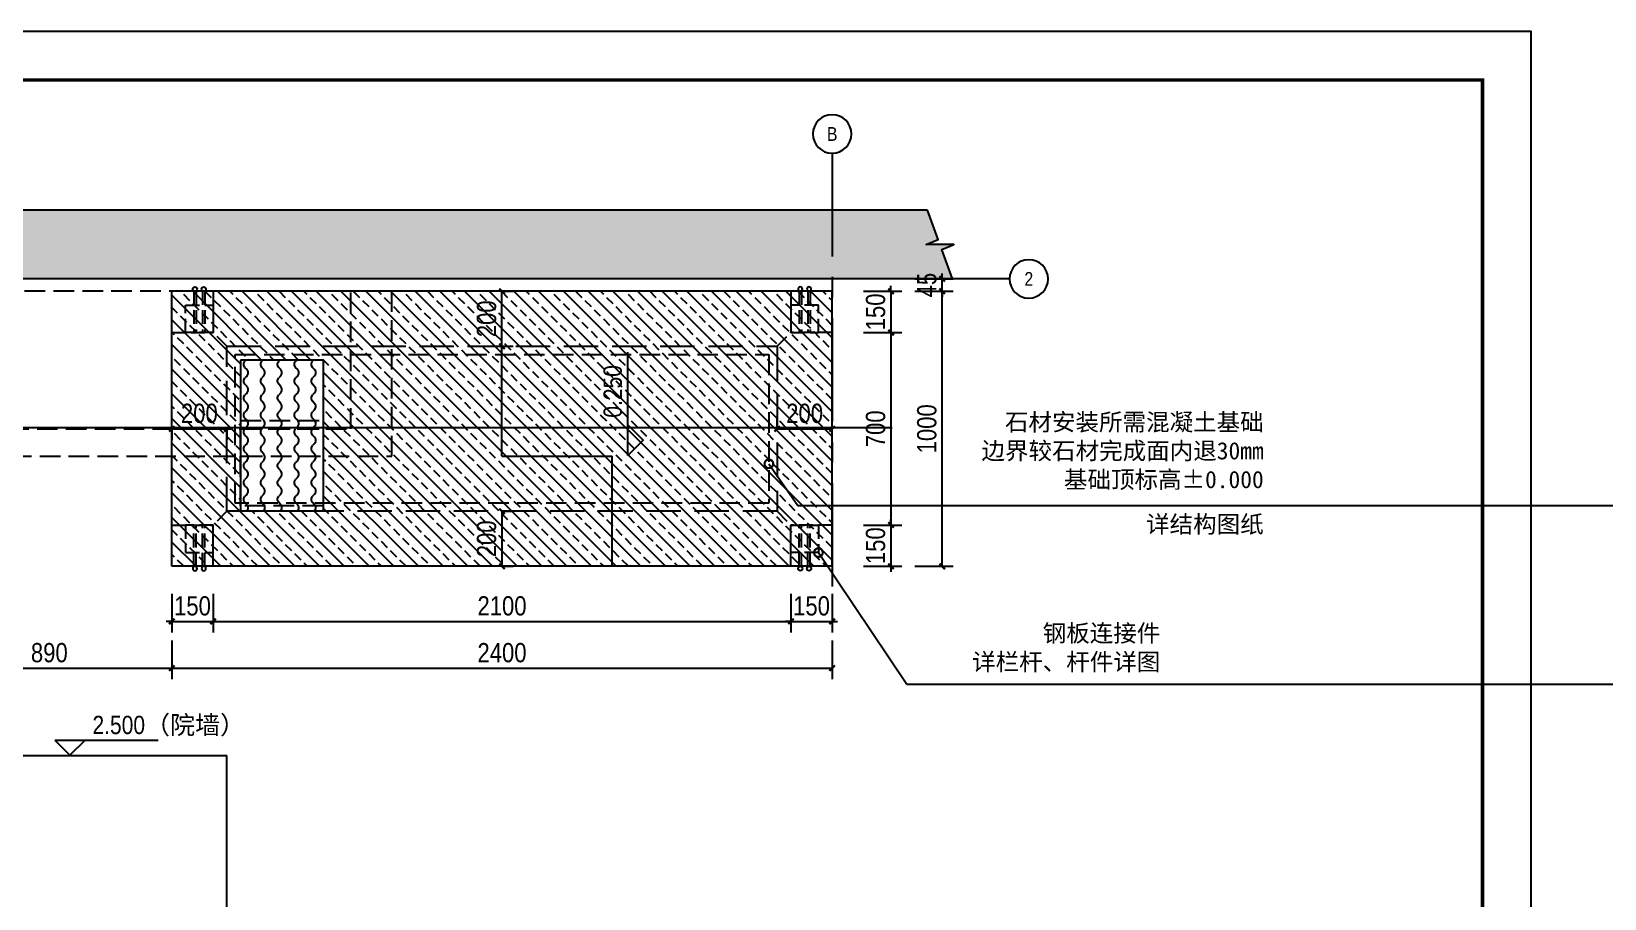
# Model space of a CAD drawing. Extents: x 9928 to 93764, y -101273 to -34887.
# Drawn here: x 82143 to 87861, y -82196 to -79043 of the extents above; entities that cross this region are included whole.
import ezdxf
from ezdxf import colors
from ezdxf.entities.mleader import LeaderData, LeaderLine
from ezdxf.enums import TextEntityAlignment as Align
from ezdxf.math import Vec2, Vec3

# ---------------------------------------------------------------- set-up
doc = ezdxf.new("R2010")
doc.units = 0
doc.header["$LTSCALE"] = 1000
doc.header["$MEASUREMENT"] = 0
for name, pattern in [('CENTER', [2, 1.25, -0.25, 0.25, -0.25]), ('DASH', [0.35, 0.25, -0.1]), ('HIDDEN', [0.375, 0.25, -0.125])]:
    doc.linetypes.add(name, pattern=pattern)
for name, color, linetype in [('A', 163, 'CENTER'), ('A-ANNO-DIMS', 6, 'Continuous'), ('A-ANNO-NOTE', 4, 'Continuous'), ('A-ANNO-SYMB', 4, 'Continuous'), ('A-FLOR-HRAL', 42, 'Continuous'), ('A-FLOR-OVHD', 111, 'HIDDEN'), ('A-FLOR-STRS', 54, 'Continuous'), ('A-FURN-PATT-251', 251, 'Continuous'), ('A-SECT-005', 5, 'Continuous'), ('A-WALL-FULL', 5, 'Continuous'), ('S-GRID-IDEN', 4, 'Continuous')]:
    doc.layers.add(name, color=color, linetype=linetype)
doc.layers.add('A-ANNO-NPLT', color=250, linetype='Continuous', plot=False)
doc.styles.add('DIM_T3', font='ARIALN.TTF')
doc.styles.add('EN', font='ARIALN.TTF')
doc.styles.add('EN1', font='ARIALN.TTF')
doc.dimstyles.new('_TCH_ARCH&&20', dxfattribs={"dimtxt": 70, "dimasz": 20, "dimexe": 40, "dimexo": 40, "dimgap": 20, "dimtad": 1, "dimdec": 0, "dimzin": 0, "dimdsep": 46, "dimtxsty": 'DIM_T3', "dimblk": 'ARCHTICK', "dimcen": 0.09, "dimclrd": 6, "dimclre": 6, "dimclrt": 6, "dimazin": 2, "dimtfac": 1, "dimtdec": 0, "dimtix": 1, "dimtmove": 2, "dimatfit": 3, "dimfxl": 100, "dimfxlon": 1, "dimtolj": 1, "dimtzin": 0, "dimarcsym": 0})

# ---------------------------------------------------------------- blocks, each defined once
blk = doc.blocks.new('alsidufhasdf')
at = {"layer": 'A-ANNO-NOTE', "const_width": 12.5, "flags": 128}
blk.add_lwpolyline([(-69970.8, -65800.3), (-69970.8, -51475.3), (-80015.8, -51475.3), (-80015.8, -65800.3)], close=True, dxfattribs=at)
at = {"layer": 'A-ANNO-NPLT'}
blk.add_lwpolyline([(-69795.8, -66000.3), (-69795.8, -51300.3), (-80190.8, -51300.3), (-80190.8, -66000.3)], close=True, dxfattribs=at)
blk = doc.blocks.new('alsidufhaSD9F83')
at = {"layer": 'A-FLOR-HRAL', "color": 1}
for centre in [(18134.9, -88276.1), (18134.9, -88308.1)]:
    blk.add_circle(centre, 8, dxfattribs=at)
blk = doc.blocks.new('_ArchTick')
at = {"color": 0, "linetype": 'ByBlock', "const_width": 0.4}
blk.add_lwpolyline([(-0.5, -0.5), (0.5, 0.5)], dxfattribs=at)
blk = doc.blocks.new('*D442')
at = {"layer": 'A-ANNO-DIMS', "color": 6, "lineweight": -2, "transparency": 16777216}
for p, q in [((82653.4, -81257.9), (82653.4, -81397.9)), ((85053.4, -81257.9), (85053.4, -81397.9)), ((82653.4, -81357.9), (85053.4, -81357.9))]:
    blk.add_line(p, q, dxfattribs=at)
at = {"layer": 'Defpoints', "color": 0, "transparency": 16777216}
for p in [(82653.4, -80837.8), (85053.4, -80837.8), (85053.4, -81357.9)]:
    blk.add_point(p, dxfattribs=at)
at = {"layer": 'A-ANNO-DIMS', "color": 6, "lineweight": -2, "transparency": 16777216, "xscale": 20, "yscale": 20, "zscale": 20, "rotation": 180}
blk.add_blockref('_ArchTick', (82653.4, -81357.9), dxfattribs=at)
at = {"layer": 'A-ANNO-DIMS', "color": 6, "lineweight": -2, "transparency": 16777216, "xscale": 20, "yscale": 20, "zscale": 20}
blk.add_blockref('_ArchTick', (85053.4, -81357.9), dxfattribs=at)
at = {"layer": 'A-ANNO-DIMS', "color": 6, "transparency": 16777216, "insert": (83853.4, -81302.1), "char_height": 70, "attachment_point": 5, "style": 'DIM_T3'}
blk.add_mtext('\\A1;2400', dxfattribs=at)
blk = doc.blocks.new('*D454')
at = {"layer": 'A-ANNO-DIMS', "color": 6, "lineweight": -2, "transparency": 16777216}
for p, q in [((85353.4, -79987.8), (85493.4, -79987.8)), ((85453.4, -80987.8), (85453.4, -79987.8)), ((85353.4, -80987.8), (85493.4, -80987.8))]:
    blk.add_line(p, q, dxfattribs=at)
at = {"layer": 'Defpoints', "color": 0, "transparency": 16777216}
for p in [(82653.4, -79987.8), (85453.4, -79987.8), (82653.4, -80987.8)]:
    blk.add_point(p, dxfattribs=at)
at = {"layer": 'A-ANNO-DIMS', "color": 6, "lineweight": -2, "transparency": 16777216, "xscale": 20, "yscale": 20, "zscale": 20}
for p, rotation in [((85453.4, -79987.8), 90), ((85453.4, -80987.8), 270)]:
    blk.add_blockref('_ArchTick', p, dxfattribs=dict(at, rotation=rotation))
at = {"layer": 'A-ANNO-DIMS', "color": 6, "transparency": 16777216, "insert": (85397.6, -80487.8), "char_height": 70, "attachment_point": 5, "rotation": 90, "style": 'DIM_T3'}
blk.add_mtext('\\A1;1000', dxfattribs=at)
blk = doc.blocks.new('*D443')
at = {"layer": 'A-ANNO-DIMS', "color": 6, "lineweight": -2, "transparency": 16777216}
for p, q in [((85453.4, -79942.8), (85453.4, -79922.8)), ((85353.4, -79942.8), (85493.4, -79942.8)), ((85453.4, -79987.8), (85453.4, -79942.8)), ((85353.4, -79987.8), (85493.4, -79987.8)), ((85453.4, -79987.8), (85453.4, -80007.8))]:
    blk.add_line(p, q, dxfattribs=at)
at = {"layer": 'Defpoints', "color": 0, "transparency": 16777216}
for p in [(84903.4, -79942.8), (85453.4, -79942.8), (85053.4, -79987.8)]:
    blk.add_point(p, dxfattribs=at)
at = {"layer": 'A-ANNO-DIMS', "color": 6, "lineweight": -2, "transparency": 16777216, "xscale": 20, "yscale": 20, "zscale": 20}
for p, rotation in [((85453.4, -79942.8), 270), ((85453.4, -79987.8), 90)]:
    blk.add_blockref('_ArchTick', p, dxfattribs=dict(at, rotation=rotation))
at = {"layer": 'A-ANNO-DIMS', "color": 6, "transparency": 16777216, "insert": (85397.8, -79965.3), "char_height": 70, "attachment_point": 5, "rotation": 90, "style": 'DIM_T3'}
blk.add_mtext('\\A1;45', dxfattribs=at)
blk = doc.blocks.new('*D455')
at = {"layer": 'A-ANNO-DIMS', "color": 6, "lineweight": -2, "transparency": 16777216}
for p, q in [((81762.9, -81257.9), (81762.9, -81397.9)), ((82653.4, -81257.9), (82653.4, -81397.9)), ((81762.9, -81357.9), (82653.4, -81357.9))]:
    blk.add_line(p, q, dxfattribs=at)
at = {"layer": 'Defpoints', "color": 0, "transparency": 16777216}
for p in [(81762.9, -80807.8), (82653.4, -80807.8), (82653.4, -81357.9)]:
    blk.add_point(p, dxfattribs=at)
at = {"layer": 'A-ANNO-DIMS', "color": 6, "lineweight": -2, "transparency": 16777216, "xscale": 20, "yscale": 20, "zscale": 20, "rotation": 180}
blk.add_blockref('_ArchTick', (81762.9, -81357.9), dxfattribs=at)
at = {"layer": 'A-ANNO-DIMS', "color": 6, "lineweight": -2, "transparency": 16777216, "xscale": 20, "yscale": 20, "zscale": 20}
blk.add_blockref('_ArchTick', (82653.4, -81357.9), dxfattribs=at)
at = {"layer": 'A-ANNO-DIMS', "color": 6, "transparency": 16777216, "insert": (82208.1, -81302.1), "char_height": 70, "attachment_point": 5, "style": 'DIM_T3'}
blk.add_mtext('\\A1;890', dxfattribs=at)
blk = doc.blocks.new('*D462')
at = {"layer": 'A-ANNO-DIMS', "color": 6, "lineweight": -2, "transparency": 16777216}
for p, q in [((82653.4, -81087.8), (82653.4, -81227.8)), ((82803.4, -81087.8), (82803.4, -81227.8)), ((82653.4, -81187.8), (82633.4, -81187.8)), ((82653.4, -81187.8), (82803.4, -81187.8)), ((82803.4, -81187.8), (82823.4, -81187.8))]:
    blk.add_line(p, q, dxfattribs=at)
at = {"layer": 'Defpoints', "color": 0, "transparency": 16777216}
for p in [(82653.4, -80587.8), (82803.4, -80837.8), (82803.4, -81187.8)]:
    blk.add_point(p, dxfattribs=at)
at = {"layer": 'A-ANNO-DIMS', "color": 6, "lineweight": -2, "transparency": 16777216, "xscale": 20, "yscale": 20, "zscale": 20}
blk.add_blockref('_ArchTick', (82653.4, -81187.8), dxfattribs=at)
at = {"layer": 'A-ANNO-DIMS', "color": 6, "lineweight": -2, "transparency": 16777216, "xscale": 20, "yscale": 20, "zscale": 20, "rotation": 180}
blk.add_blockref('_ArchTick', (82803.4, -81187.8), dxfattribs=at)
at = {"layer": 'A-ANNO-DIMS', "color": 6, "transparency": 16777216, "insert": (82728.4, -81132), "char_height": 70, "attachment_point": 5, "style": 'DIM_T3'}
blk.add_mtext('\\A1;150', dxfattribs=at)
blk = doc.blocks.new('*D445')
at = {"layer": 'A-ANNO-DIMS', "color": 6, "lineweight": -2, "transparency": 16777216}
for p, q in [((82803.4, -81087.8), (82803.4, -81227.8)), ((84903.4, -81087.8), (84903.4, -81227.8)), ((82803.4, -81187.8), (84903.4, -81187.8))]:
    blk.add_line(p, q, dxfattribs=at)
at = {"layer": 'Defpoints', "color": 0, "transparency": 16777216}
for p in [(82803.4, -80837.8), (84903.4, -80837.8), (84903.4, -81187.8)]:
    blk.add_point(p, dxfattribs=at)
at = {"layer": 'A-ANNO-DIMS', "color": 6, "lineweight": -2, "transparency": 16777216, "xscale": 20, "yscale": 20, "zscale": 20, "rotation": 180}
blk.add_blockref('_ArchTick', (82803.4, -81187.8), dxfattribs=at)
at = {"layer": 'A-ANNO-DIMS', "color": 6, "lineweight": -2, "transparency": 16777216, "xscale": 20, "yscale": 20, "zscale": 20}
blk.add_blockref('_ArchTick', (84903.4, -81187.8), dxfattribs=at)
at = {"layer": 'A-ANNO-DIMS', "color": 6, "transparency": 16777216, "insert": (83853.4, -81132), "char_height": 70, "attachment_point": 5, "style": 'DIM_T3'}
blk.add_mtext('\\A1;2100', dxfattribs=at)
blk = doc.blocks.new('*D463')
at = {"layer": 'A-ANNO-DIMS', "color": 6, "lineweight": -2, "transparency": 16777216}
for p, q in [((84903.4, -81087.8), (84903.4, -81227.8)), ((85053.4, -81087.8), (85053.4, -81227.8)), ((84903.4, -81187.8), (84883.4, -81187.8)), ((84903.4, -81187.8), (85053.4, -81187.8)), ((85053.4, -81187.8), (85073.4, -81187.8))]:
    blk.add_line(p, q, dxfattribs=at)
at = {"layer": 'Defpoints', "color": 0, "transparency": 16777216}
for p in [(85053.4, -80487.8), (84903.4, -80837.8), (85053.4, -81187.8)]:
    blk.add_point(p, dxfattribs=at)
at = {"layer": 'A-ANNO-DIMS', "color": 6, "lineweight": -2, "transparency": 16777216, "xscale": 20, "yscale": 20, "zscale": 20}
blk.add_blockref('_ArchTick', (84903.4, -81187.8), dxfattribs=at)
at = {"layer": 'A-ANNO-DIMS', "color": 6, "lineweight": -2, "transparency": 16777216, "xscale": 20, "yscale": 20, "zscale": 20, "rotation": 180}
blk.add_blockref('_ArchTick', (85053.4, -81187.8), dxfattribs=at)
at = {"layer": 'A-ANNO-DIMS', "color": 6, "transparency": 16777216, "insert": (84978.4, -81132), "char_height": 70, "attachment_point": 5, "style": 'DIM_T3'}
blk.add_mtext('\\A1;150', dxfattribs=at)
blk = doc.blocks.new('DFGHFGH')
at = {"layer": 'A-ANNO-NOTE'}
blk.add_line((367305, -290441), (368431, -290441), dxfattribs=at)
blk.add_lwpolyline([(367305, -290441), (367471, -290607), (367638, -290441)], dxfattribs=at)
at = {"layer": 'A-ANNO-NOTE', "style": 'EN'}
blk.add_attdef('±0.000', (367716, -290376), '', height=200, dxfattribs=at)
blk = doc.blocks.new('TAG-COL')
blk.add_circle((0, 0), 4)
at = {"style": 'EN1'}
blk.add_attdef('NO', text='', height=2.19, dxfattribs=at).set_placement((0.01, 0.01), align=Align.MIDDLE_CENTER)
blk = doc.blocks.new('*D446')
at = {"layer": 'A-ANNO-DIMS', "color": 6, "lineweight": -2, "transparency": 16777216}
for p, q in [((84853.4, -80487.8), (84853.4, -80447.8)), ((84853.4, -80487.8), (85053.4, -80487.8)), ((85053.4, -80487.8), (85053.4, -80447.8))]:
    blk.add_line(p, q, dxfattribs=at)
at = {"layer": 'Defpoints', "color": 0, "transparency": 16777216}
for p in [(84853.4, -80487.8), (85053.4, -80487.8), (85053.4, -80487.8)]:
    blk.add_point(p, dxfattribs=at)
at = {"layer": 'A-ANNO-DIMS', "color": 6, "lineweight": -2, "transparency": 16777216, "xscale": 20, "yscale": 20, "zscale": 20, "rotation": 180}
blk.add_blockref('_ArchTick', (84853.4, -80487.8), dxfattribs=at)
at = {"layer": 'A-ANNO-DIMS', "color": 6, "lineweight": -2, "transparency": 16777216, "xscale": 20, "yscale": 20, "zscale": 20}
blk.add_blockref('_ArchTick', (85053.4, -80487.8), dxfattribs=at)
at = {"layer": 'A-ANNO-DIMS', "color": 6, "transparency": 16777216, "insert": (84953.4, -80432), "char_height": 70, "attachment_point": 5, "style": 'DIM_T3'}
blk.add_mtext('\\A1;200', dxfattribs=at)
blk = doc.blocks.new('*D447')
at = {"layer": 'A-ANNO-DIMS', "color": 6, "lineweight": -2, "transparency": 16777216}
for p, q in [((83853.4, -80787.8), (83893.4, -80787.8)), ((83853.4, -80787.8), (83853.4, -80987.8)), ((83853.4, -80987.8), (83893.4, -80987.8))]:
    blk.add_line(p, q, dxfattribs=at)
at = {"layer": 'Defpoints', "color": 0, "transparency": 16777216}
for p in [(83853.4, -80787.8), (83853.4, -80987.8), (83853.4, -80987.8)]:
    blk.add_point(p, dxfattribs=at)
at = {"layer": 'A-ANNO-DIMS', "color": 6, "lineweight": -2, "transparency": 16777216, "xscale": 20, "yscale": 20, "zscale": 20}
for p, rotation in [((83853.4, -80787.8), 90), ((83853.4, -80987.8), 270)]:
    blk.add_blockref('_ArchTick', p, dxfattribs=dict(at, rotation=rotation))
at = {"layer": 'A-ANNO-DIMS', "color": 6, "transparency": 16777216, "insert": (83797.6, -80887.8), "char_height": 70, "attachment_point": 5, "rotation": 90, "style": 'DIM_T3'}
blk.add_mtext('\\A1;200', dxfattribs=at)
blk = doc.blocks.new('*D448')
at = {"layer": 'A-ANNO-DIMS', "color": 6, "lineweight": -2, "transparency": 16777216}
for p, q in [((82653.4, -80487.8), (82653.4, -80527.8)), ((82653.4, -80487.8), (82853.4, -80487.8)), ((82853.4, -80487.8), (82853.4, -80527.8))]:
    blk.add_line(p, q, dxfattribs=at)
at = {"layer": 'Defpoints', "color": 0, "transparency": 16777216}
for p in [(82653.4, -80487.8), (82853.4, -80487.8), (82853.4, -80487.8)]:
    blk.add_point(p, dxfattribs=at)
at = {"layer": 'A-ANNO-DIMS', "color": 6, "lineweight": -2, "transparency": 16777216, "xscale": 20, "yscale": 20, "zscale": 20, "rotation": 180}
blk.add_blockref('_ArchTick', (82653.4, -80487.8), dxfattribs=at)
at = {"layer": 'A-ANNO-DIMS', "color": 6, "lineweight": -2, "transparency": 16777216, "xscale": 20, "yscale": 20, "zscale": 20}
blk.add_blockref('_ArchTick', (82853.4, -80487.8), dxfattribs=at)
at = {"layer": 'A-ANNO-DIMS', "color": 6, "transparency": 16777216, "insert": (82753.4, -80432), "char_height": 70, "attachment_point": 5, "style": 'DIM_T3'}
blk.add_mtext('\\A1;200', dxfattribs=at)
blk = doc.blocks.new('*D449')
at = {"layer": 'A-ANNO-DIMS', "color": 6, "lineweight": -2, "transparency": 16777216}
for p, q in [((83853.4, -79987.8), (83893.4, -79987.8)), ((83853.4, -80187.8), (83853.4, -79987.8)), ((83853.4, -80187.8), (83893.4, -80187.8))]:
    blk.add_line(p, q, dxfattribs=at)
at = {"layer": 'Defpoints', "color": 0, "transparency": 16777216}
for p in [(83853.4, -79987.8), (83853.4, -79987.8), (83853.4, -80187.8)]:
    blk.add_point(p, dxfattribs=at)
at = {"layer": 'A-ANNO-DIMS', "color": 6, "lineweight": -2, "transparency": 16777216, "xscale": 20, "yscale": 20, "zscale": 20}
for p, rotation in [((83853.4, -79987.8), 90), ((83853.4, -80187.8), 270)]:
    blk.add_blockref('_ArchTick', p, dxfattribs=dict(at, rotation=rotation))
at = {"layer": 'A-ANNO-DIMS', "color": 6, "transparency": 16777216, "insert": (83797.6, -80087.8), "char_height": 70, "attachment_point": 5, "rotation": 90, "style": 'DIM_T3'}
blk.add_mtext('\\A1;200', dxfattribs=at)
blk = doc.blocks.new('*D464')
at = {"layer": 'A-ANNO-DIMS', "color": 6, "lineweight": -2, "transparency": 16777216}
for p, q in [((85267.2, -79987.8), (85267.2, -79967.8)), ((85167.2, -79987.8), (85307.2, -79987.8)), ((85267.2, -79987.8), (85267.2, -80137.8)), ((85167.2, -80137.8), (85307.2, -80137.8)), ((85267.2, -80137.8), (85267.2, -80157.8))]:
    blk.add_line(p, q, dxfattribs=at)
at = {"layer": 'Defpoints', "color": 0, "transparency": 16777216}
for p in [(85053.4, -79987.8), (85053.4, -80137.8), (85267.2, -80137.8)]:
    blk.add_point(p, dxfattribs=at)
at = {"layer": 'A-ANNO-DIMS', "color": 6, "lineweight": -2, "transparency": 16777216, "xscale": 20, "yscale": 20, "zscale": 20}
for p, rotation in [((85267.2, -79987.8), 270), ((85267.2, -80137.8), 90)]:
    blk.add_blockref('_ArchTick', p, dxfattribs=dict(at, rotation=rotation))
at = {"layer": 'A-ANNO-DIMS', "color": 6, "transparency": 16777216, "insert": (85211.4, -80062.8), "char_height": 70, "attachment_point": 5, "rotation": 90, "style": 'DIM_T3'}
blk.add_mtext('\\A1;150', dxfattribs=at)
blk = doc.blocks.new('*D465')
at = {"layer": 'A-ANNO-DIMS', "color": 6, "lineweight": -2, "transparency": 16777216}
for p, q in [((85167.2, -80137.8), (85307.2, -80137.8)), ((85267.2, -80137.8), (85267.2, -80837.8)), ((85167.2, -80837.8), (85307.2, -80837.8))]:
    blk.add_line(p, q, dxfattribs=at)
at = {"layer": 'Defpoints', "color": 0, "transparency": 16777216}
for p in [(85053.4, -80137.8), (85053.4, -80837.8), (85267.2, -80837.8)]:
    blk.add_point(p, dxfattribs=at)
at = {"layer": 'A-ANNO-DIMS', "color": 6, "lineweight": -2, "transparency": 16777216, "xscale": 20, "yscale": 20, "zscale": 20}
for p, rotation in [((85267.2, -80137.8), 90), ((85267.2, -80837.8), 270)]:
    blk.add_blockref('_ArchTick', p, dxfattribs=dict(at, rotation=rotation))
at = {"layer": 'A-ANNO-DIMS', "color": 6, "transparency": 16777216, "insert": (85211.4, -80487.8), "char_height": 70, "attachment_point": 5, "rotation": 90, "style": 'DIM_T3'}
blk.add_mtext('\\A1;700', dxfattribs=at)
blk = doc.blocks.new('*D466')
at = {"layer": 'A-ANNO-DIMS', "color": 6, "lineweight": -2, "transparency": 16777216}
for p, q in [((85167.2, -80837.8), (85307.2, -80837.8)), ((85267.2, -80837.8), (85267.2, -80817.8)), ((85267.2, -80837.8), (85267.2, -80987.8)), ((85167.2, -80987.8), (85307.2, -80987.8)), ((85267.2, -80987.8), (85267.2, -81007.8))]:
    blk.add_line(p, q, dxfattribs=at)
at = {"layer": 'Defpoints', "color": 0, "transparency": 16777216}
for p in [(85053.4, -80837.8), (85053.4, -80987.8), (85267.2, -80987.8)]:
    blk.add_point(p, dxfattribs=at)
at = {"layer": 'A-ANNO-DIMS', "color": 6, "lineweight": -2, "transparency": 16777216, "xscale": 20, "yscale": 20, "zscale": 20}
for p, rotation in [((85267.2, -80837.8), 270), ((85267.2, -80987.8), 90)]:
    blk.add_blockref('_ArchTick', p, dxfattribs=dict(at, rotation=rotation))
at = {"layer": 'A-ANNO-DIMS', "color": 6, "transparency": 16777216, "insert": (85211.4, -80912.8), "char_height": 70, "attachment_point": 5, "rotation": 90, "style": 'DIM_T3'}
blk.add_mtext('\\A1;150', dxfattribs=at)
blk = doc.blocks.new('_DotSmall')
at = {"color": 0, "linetype": 'ByBlock', "const_width": 0.5}
blk.add_lwpolyline([(-0.0625, 0, 1), (0.0625, 0, 1)], format="xyb", close=True, dxfattribs=at)

msp = doc.modelspace()

# ---------------------------------------------------------------- hatches: boundary and pattern name
at = {"layer": 'A-FURN-PATT-251'}
h = msp.add_hatch(color=256, dxfattribs=at)
h.dxf.hatch_style = 1
h.paths.add_polyline_path([(79955.2, -79692.8), (80046.9, -79942.8), (85491.1, -79942.8), (85452, -79835.9), (85495.7, -79817.8), (85394.9, -79817.8), (85437.9, -79799.9), (85399.5, -79692.8)])
h = msp.add_hatch(dxfattribs=at)
h.set_pattern_fill('ANSI33', color=256, scale=20, angle=90)
h.set_pattern_definition([(135, (-30533.306, -5609.73), (-44.90128, -44.90128), []), (135, (-30533.306, -5564.83), (-44.90128, -44.90128), [31.75, -15.875])])
h.paths.add_polyline_path([(82903.4, -80787.8), (82903.4, -80237.8), (83203.4, -80237.8), (83203.4, -80787.8)], flags=16)
h.paths.add_polyline_path([(82653.4, -80987.8), (82653.4, -79987.8), (85053.4, -79987.8), (85053.4, -80987.8)])
h = msp.add_hatch(dxfattribs=at)
h.set_pattern_fill('水域', color=256, scale=30, angle=90)
h.set_pattern_definition([(90, (83053.36, -80287.78), (-61.417, 4e-15), [7.677, -53.74]), (116.565, (83053.358, -80280.104), (-6e-07, 61.4173), [8.5833, -128.75]), (63.435, (83049.52, -80234.04), (2e-08, 61.4173), [8.5833, -128.75]), (135, (83049.52, -80272.426), (-61.4173, 4e-15), [10.857, -76]), (225, (83049.52, -80234.04), (-1e-14, -61.4173), [10.857, -76]), (116.565, (83041.842, -80264.75), (-6e-07, 61.4173), [8.5833, -128.75]), (63.435, (83038.004, -80249.395), (2e-08, 61.4173), [8.5833, -128.75]), (90, (83038.004, -80257.07), (-61.417, 4e-15), [7.677, -53.74])])
h.paths.add_polyline_path([(83203.4, -80237.8), (82903.4, -80237.8), (82903.4, -80787.8), (83203.4, -80787.8)])

# ---------------------------------------------------------------- linework, layer by layer
at = {"layer": 'A', "ltscale": 0.3}
for p, q in [((85053.4, -79485.8), (85053.4, -81395.8)), ((85698.1, -79942.8), (82468.5, -79942.8))]:
    msp.add_line(p, q, dxfattribs=at)
at = {"layer": 'A-ANNO-DIMS'}
msp.add_lwpolyline([(85491.1, -79942.8), (85452, -79835.9), (85495.7, -79817.8), (85445.3, -79817.8), (85394.9, -79817.8), (85438.7, -79799.6), (85399.5, -79692.8)], dxfattribs=at)
at = {"layer": 'A-FLOR-OVHD', "linetype": 'DASH', "ltscale": 0.3}
for p, q in [((83453.4, -79987.8), (81113.4, -79987.8)), ((83303.4, -80487.8), (83303.4, -79987.8)), ((83453.4, -80587.8), (83453.4, -79987.8)), ((81113.4, -80487.8), (83303.4, -80487.8)), ((82903.4, -80457.8), (83203.4, -80457.8)), ((80283.4, -80587.8), (83453.4, -80587.8))]:
    msp.add_line(p, q, dxfattribs=at)
msp.add_lwpolyline([(82903.4, -80767.8), (82903.4, -80487.8), (83203.4, -80487.8), (83203.4, -80767.8)], close=True, dxfattribs=at)
at = {"layer": 'A-FLOR-STRS', "color": 1, "linetype": 'DASH', "ltscale": 0.2}
for p, q in [((82733.4, -79986.7), (82733.4, -80137.8)), ((82741.4, -79986.7), (82741.4, -80137.8)), ((82765.4, -79986.7), (82765.4, -80137.8)), ((82773.4, -79986.7), (82773.4, -80137.8)), ((84933.4, -79986.7), (84933.4, -80137.8)), ((84941.4, -79986.7), (84941.4, -80137.8)), ((84965.4, -79986.7), (84965.4, -80137.8)), ((84973.4, -79986.7), (84973.4, -80137.8)), ((82733.4, -80988.9), (82733.4, -80837.8)), ((82741.4, -80988.9), (82741.4, -80837.8)), ((82765.4, -80988.9), (82765.4, -80837.8)), ((82773.4, -80988.9), (82773.4, -80837.8)), ((84933.4, -80988.9), (84933.4, -80837.8)), ((84941.4, -80988.9), (84941.4, -80837.8)), ((84965.4, -80988.9), (84965.4, -80837.8)), ((84973.4, -80988.9), (84973.4, -80837.8))]:
    msp.add_line(p, q, dxfattribs=at)
at = {"layer": 'A-FLOR-STRS'}
for p, q in [((85053.4, -79987.8), (82653.4, -79987.8)), ((82653.4, -80987.8), (82653.4, -79987.8)), ((85053.4, -80987.8), (85053.4, -79987.8)), ((82903.4, -80237.8), (82903.4, -80787.8)), ((83203.4, -80237.8), (82903.4, -80237.8)), ((83203.4, -80237.8), (83203.4, -80787.8)), ((83203.4, -80787.8), (82903.4, -80787.8)), ((85053.4, -80987.8), (82653.4, -80987.8))]:
    msp.add_line(p, q, dxfattribs=at)
at = {"layer": 'A-FLOR-STRS', "linetype": 'DASH', "ltscale": 0.2}
for p, q in [((82803.4, -79987.8), (82803.4, -80137.8)), ((84903.4, -79987.8), (84903.4, -80137.8)), ((82653.4, -80137.8), (82803.4, -80137.8)), ((82853.4, -80187.8), (82803.4, -80137.8)), ((84853.4, -80187.8), (84903.4, -80137.8)), ((85053.4, -80137.8), (84903.4, -80137.8)), ((82653.4, -80837.8), (82803.4, -80837.8)), ((82853.4, -80787.8), (82803.4, -80837.8)), ((82803.4, -80987.8), (82803.4, -80837.8)), ((84853.4, -80787.8), (84903.4, -80837.8)), ((85053.4, -80837.8), (84903.4, -80837.8)), ((84903.4, -80987.8), (84903.4, -80837.8))]:
    msp.add_line(p, q, dxfattribs=at)
at = {"layer": 'A-FLOR-STRS', "color": 1, "linetype": 'DASH', "ltscale": 0.2}
for points in [[(82803.4, -80137.8), (82703.4, -80137.8), (82703.4, -80037.8), (82803.4, -80037.8)], [(84903.4, -80137.8), (85003.4, -80137.8), (85003.4, -80037.8), (84903.4, -80037.8)], [(82803.4, -80837.8), (82703.4, -80837.8), (82703.4, -80937.8), (82803.4, -80937.8)], [(84903.4, -80837.8), (85003.4, -80837.8), (85003.4, -80937.8), (84903.4, -80937.8)]]:
    msp.add_lwpolyline(points, close=True, dxfattribs=at)
at = {"layer": 'A-FLOR-STRS', "linetype": 'DASH', "ltscale": 0.5}
msp.add_lwpolyline([(82853.4, -80187.8), (84853.4, -80187.8), (84853.4, -80787.8), (82853.4, -80787.8)], close=True, dxfattribs=at)
at = {"layer": 'A-FURN-PATT-251'}
for p, q in [((83853.4, -80587.8), (83853.4, -79987.8)), ((83853.4, -80587.8), (84253.4, -80587.8)), ((84253.4, -80987.8), (84253.4, -80587.8)), ((78883.4, -81675), (82853.4, -81675)), ((82853.4, -82605), (82853.4, -81675))]:
    msp.add_line(p, q, dxfattribs=at)
at = {"layer": 'A-SECT-005', "color": 2, "linetype": 'DASH', "ltscale": 0.3}
msp.add_lwpolyline([(82883.4, -80217.8), (84823.4, -80217.8), (84823.4, -80757.8), (82883.4, -80757.8)], close=True, dxfattribs=at)
at = {"layer": 'A-WALL-FULL'}
for p, q in [((85399.5, -79692.8), (79955.2, -79692.8)), ((85491.1, -79942.8), (80046.9, -79942.8))]:
    msp.add_line(p, q, dxfattribs=at)

# ---------------------------------------------------------------- block references
at = {"layer": 'A-ANNO-DIMS', "xscale": 1.010204081632657, "yscale": 1.010204081632657, "zscale": 1.010204081632657, "rotation": 270}
msp.add_blockref('alsidufhasdf', (139417.5, -160052.3), dxfattribs=at)
at = {"layer": 'A-ANNO-NOTE', "xscale": 0.3333333333333334, "yscale": 0.3333333333333334, "zscale": 0.3333333333333334, "rotation": 90}
msp.add_blockref('DFGHFGH', (-12503, -203019.4), dxfattribs=at).add_auto_attribs({'±0.000': '0.250'})
at = {"layer": 'A-ANNO-NOTE', "xscale": 0.3333333333333334, "yscale": 0.3333333333333334, "zscale": 0.3333333333333334}
msp.add_blockref('DFGHFGH', (-40207.1, 15194.1), dxfattribs=at).add_auto_attribs({'±0.000': '2.500（院墙）'})
at = {"layer": 'A-SECT-005', "color": 2}
for p, rotation in [((171045.4, -61844.9), 270), ((-3338.7, -99130.7), 90)]:
    msp.add_blockref('alsidufhaSD9F83', p, dxfattribs=dict(at, rotation=rotation))
at = {"layer": 'A-SECT-005', "color": 2, "xscale": -1}
for p, rotation in [((-3338.7, -61844.9), 90), ((171045.4, -99130.7), 270)]:
    msp.add_blockref('alsidufhaSD9F83', p, dxfattribs=dict(at, rotation=rotation))
at = {"layer": 'S-GRID-IDEN'}
ref = msp.add_blockref('TAG-COL', (85053.4, -79415.8), dxfattribs=dict(at, xscale=-17.5, yscale=17.5, zscale=17.5, rotation=179.9287525087452))
ref.add_attrib('NO', 'B', dxfattribs={"layer": '0', "height": 50, "rotation": 359.9288, "style": 'EN1'}).set_placement((85053.4, -79416), align=Align.MIDDLE_CENTER)
ref = msp.add_blockref('TAG-COL', (85768.1, -79942.9), dxfattribs=dict(at, xscale=-17.5, yscale=17.5, zscale=17.5, rotation=179.9287525087452))
ref.add_attrib('NO', '2', dxfattribs={"layer": '0', "height": 50, "rotation": 359.9288, "style": 'EN1'}).set_placement((85768.1, -79943), align=Align.MIDDLE_CENTER)

# ---------------------------------------------------------------- texts
at = {"layer": 'A-ANNO-SYMB', "color": 2, "insert": (86621.9, -80803.2), "char_height": 313.469, "attachment_point": 3, "style": 'EN'}
msp.add_mtext('{\\fSimSun|b0|i0|c134|p2;\\H0.2x;详结构图纸}', dxfattribs=at)

# ---------------------------------------------------------------- dimensions: what is measured, and where the dimension line sits
at = {"layer": 'A-ANNO-DIMS'}
for base, p1, p2, angle, picture, middle in [((85453.4, -79942.8), (85053.4, -79987.8), (84903.4, -79942.8), 90, '*D443', (85397.8, -79965.3)), ((85453.4, -79987.8), (82653.4, -80987.8), (82653.4, -79987.8), 90, '*D454', (85397.6, -80487.8)), ((83853.4, -79987.8), (83853.4, -80187.8), (83853.4, -79987.8), 90, '*D449', (83797.6, -80087.8)), ((85267.2, -80137.8), (85053.4, -79987.8), (85053.4, -80137.8), 90, '*D464', (85211.4, -80062.8)), ((85267.2, -80837.8), (85053.4, -80137.8), (85053.4, -80837.8), 90, '*D465', (85211.4, -80487.8)), ((85053.4, -81187.8), (84903.4, -80837.8), (85053.4, -80487.8), 180, '*D463', (84978.4, -81132)), ((82803.4, -81187.8), (82653.4, -80587.8), (82803.4, -80837.8), 180, '*D462', (82728.4, -81132)), ((83853.4, -80987.8), (83853.4, -80787.8), (83853.4, -80987.8), 90, '*D447', (83797.6, -80887.8)), ((82653.3579, -81357.8525), (81762.8742, -80807.7807), (82653.3579, -80807.7807), 180, '*D455', (82208.116, -81302.1124)), ((85053.4, -81357.9), (82653.4, -80837.8), (85053.4, -80837.8), 180, '*D442', (83853.4, -81302.1)), ((84903.4, -81187.8), (82803.4, -80837.8), (84903.4, -80837.8), 180, '*D445', (83853.4, -81132)), ((85267.2, -80987.8), (85053.4, -80837.8), (85053.4, -80987.8), 90, '*D466', (85211.4, -80912.8))]:
    dim = msp.add_linear_dim(base=base, p1=p1, p2=p2, angle=angle, dimstyle='_TCH_ARCH&&20', dxfattribs=at)
    dim.commit()
    dim.dimension.update_dxf_attribs({"geometry": picture, "text_midpoint": middle})
for base, p1, p2, picture, middle in [((82853.4, -80487.8), (82653.4, -80487.8), (82853.4, -80487.8), '*D448', (82753.4, -80432)), ((85053.4, -80487.8), (84853.4, -80487.8), (85053.4, -80487.8), '*D446', (84953.4, -80432))]:
    dim = msp.add_linear_dim(base=base, p1=p1, p2=p2, dimstyle='_TCH_ARCH&&20', dxfattribs=at)
    dim.commit()
    dim.dimension.update_dxf_attribs({"geometry": picture, "text_midpoint": middle})

# ---------------------------------------------------------------- leaders
at = {"layer": 'A-ANNO-SYMB'}
ml = msp.add_multileader_mtext('Standard', dxfattribs=at)
ml.set_content('\\pxsm1;{\\fSimSun|b0|i0|c134|p2;\\H0.2x;50厚浅黄色石材\\P1厚户外石材专用胶与钢板固定\\P底部螺栓辅助固定，定位应均匀排布、美观\\P（详石材厂家深化）\\P5厚钢板，黑色哑光氟碳喷涂}', color=256, style='EN')
ml.set_leader_properties(color=256)
ml.set_arrow_properties(name='DOTSMALL')
ml.build(insert=Vec2(0, 0))
ml.multileader.update_dxf_attribs({"text_left_attachment_type": 5, "text_right_attachment_type": 5, "dogleg_length": 901.2, "arrow_head_size": 62.7})
ctx = ml.context
ctx.base_point, ctx.char_height, ctx.arrow_head_size, ctx.landing_gap_size, ctx.plane_origin = Vec3(77064.5, -80482.7), 313.469, 62.7, 0.282, Vec3(105748.1, -80629.2)
ctx.left_attachment, ctx.right_attachment, ctx.text_align_type = 5, 5, 2
notes = []
notes.append((ctx, [(0, (1, 1, 0), (77000.2, -80482.7), (1, 0), 64.3, [(0, [(76759.1, -81720.9)], 0, [])])]))
ctx.mtext.insert, ctx.mtext.alignment, ctx.mtext.flow_direction = Vec3(78760.7, -79910.5), 3, 5
at = {"layer": 'A-ANNO-SYMB', "color": 2}
ml = msp.add_multileader_mtext('Standard', dxfattribs=at)
ml.set_content('\\pxsm1;{\\fSimSun|b0|i0|c134|p2;\\H0.2x;石材安装所需混凝土基础\\P边界较石材完成面内退30mm\\P基础顶标高±0.000}', color=2, style='EN')
ml.set_leader_properties(color=256)
ml.set_arrow_properties(name='DOTSMALL')
ml.build(insert=Vec2(0, 0))
ml.multileader.update_dxf_attribs({"text_left_attachment_type": 5, "text_right_attachment_type": 5, "dogleg_length": 901.2, "arrow_head_size": 62.7})
ctx = ml.context
ctx.base_point, ctx.char_height, ctx.arrow_head_size, ctx.landing_gap_size, ctx.plane_origin = Vec3(85549.2, -80766.2), 313.469, 62.7, 0.282, Vec3(113682, -79506.7)
ctx.left_attachment, ctx.right_attachment, ctx.text_align_type = 5, 5, 2
notes.append((ctx, [(0, (1, 1, 0), (84929.2, -80766.2), (1, 0), 620, [(0, [(84823.4, -80615)], 0, [])])]))
ctx.mtext.insert, ctx.mtext.alignment, ctx.mtext.flow_direction = Vec3(86621.9, -80431.8), 3, 5
ml = msp.add_multileader_mtext('Standard', dxfattribs=at)
ml.set_content('\\pxsm1;{\\fSimSun|b0|i0|c134|p2;\\H0.2x;石材安装所需混凝土基础\\P边界较石材完成面内退30mm\\P基础顶标高±0.000}', color=2, style='EN')
ml.set_leader_properties(color=256)
ml.set_arrow_properties(name='DOTSMALL')
ml.build(insert=Vec2(0, 0))
ml.multileader.update_dxf_attribs({"text_left_attachment_type": 5, "text_right_attachment_type": 5, "dogleg_length": 901.2, "arrow_head_size": 62.7})
ctx = ml.context
ctx.base_point, ctx.char_height, ctx.arrow_head_size, ctx.landing_gap_size, ctx.plane_origin = Vec3(79369.3, -81009.3), 313.469, 62.7, 0.282, Vec3(52309.5, -79569.5)
ctx.left_attachment, ctx.right_attachment = 5, 5
notes.append((ctx, [(0, (1, 1, 0), (81062.3, -81009.3), (-1, 0), 620, [(0, [(81168.1, -80677.8)], 0, [])])]))
ctx.mtext.insert, ctx.mtext.flow_direction = Vec3(79369.6, -80675), 5
at = {"layer": 'A-ANNO-SYMB'}
ml = msp.add_multileader_mtext('Standard', dxfattribs=at)
ml.set_content('\\pxsm1;{\\fSimSun|b0|i0|c134|p2;\\H0.2x;钢板连接件\\P详栏杆、杆件详图}', color=256, style='EN')
ml.set_leader_properties(color=256)
ml.set_arrow_properties(name='DOTSMALL')
ml.build(insert=Vec2(0, 0))
ml.multileader.update_dxf_attribs({"text_left_attachment_type": 5, "text_right_attachment_type": 5, "dogleg_length": 901.2, "arrow_head_size": 62.7})
ctx = ml.context
ctx.base_point, ctx.char_height, ctx.arrow_head_size, ctx.landing_gap_size, ctx.plane_origin = Vec3(85540.9, -81415.8), 313.469, 62.7, 0.282, Vec3(113682, -80156.3)
ctx.left_attachment, ctx.right_attachment, ctx.text_align_type = 5, 5, 2
notes.append((ctx, [(0, (1, 1, 0), (85324.7, -81415.8), (1, 0), 216.2, [(0, [(85003.4, -80937.8)], 0, [])])]))
ctx.mtext.insert, ctx.mtext.alignment, ctx.mtext.flow_direction = Vec3(86246.2, -81199.4), 3, 5
for ctx, leaders in notes:
    for number, flags, end, landing, length, lines in leaders:
        leader = LeaderData()
        leader.index, (leader.has_last_leader_line, leader.has_dogleg_vector, leader.attachment_direction) = number, flags
        leader.last_leader_point, leader.dogleg_vector, leader.dogleg_length = Vec3(end), Vec3(landing), length
        for number, points, colour, breaks in lines:
            line = LeaderLine()
            line.index, line.vertices, line.color, line.breaks = number, Vec3.list(points), colors.encode_raw_color(colour), breaks
            leader.lines.append(line)
        ctx.leaders.append(leader)

doc.saveas('drawing.dxf')
